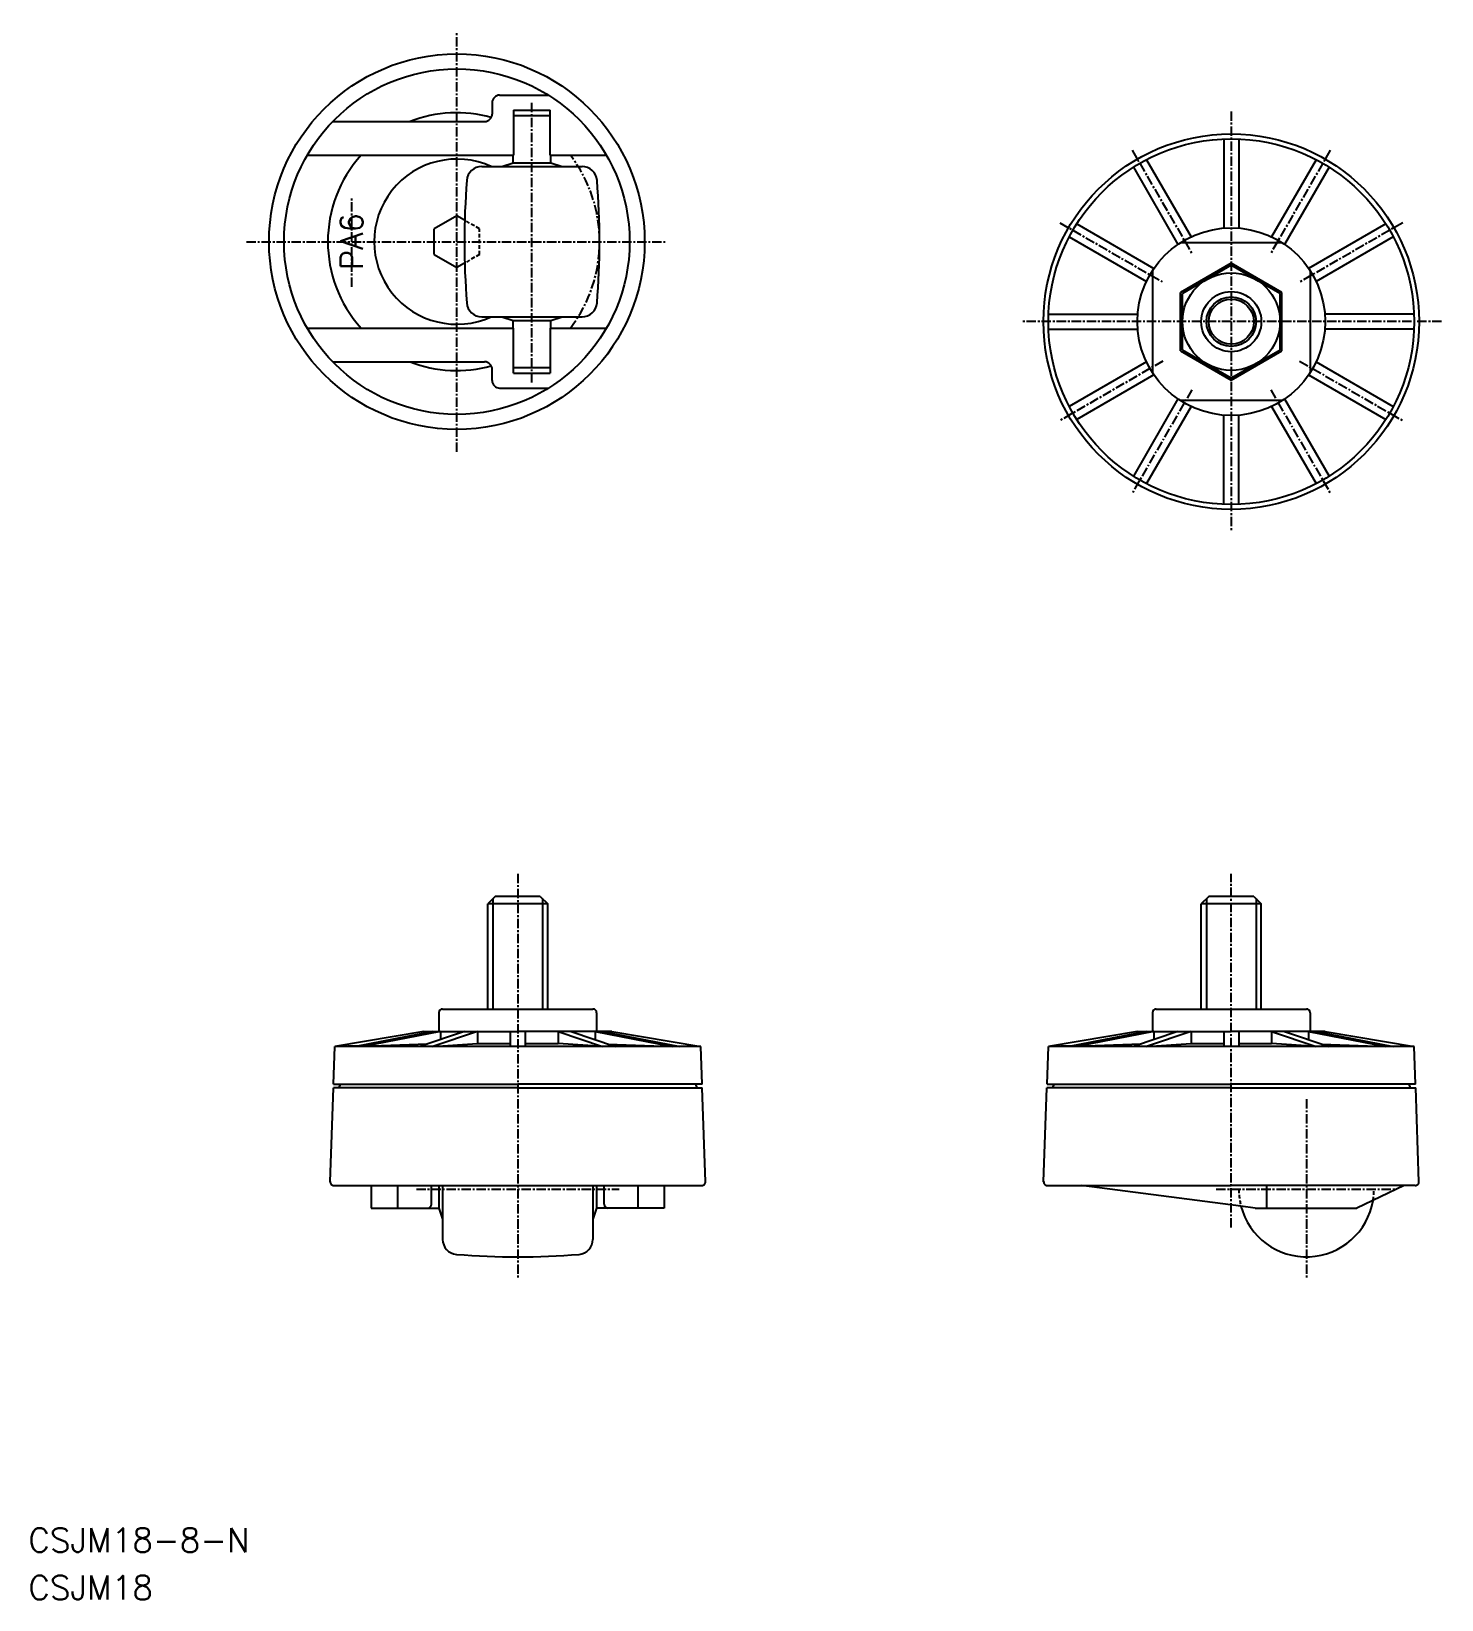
# Model space of a CAD drawing. Extents: x -160 to 28, y -170 to 39.
import ezdxf
from ezdxf.enums import TextEntityAlignment as Align

# ---------------------------------------------------------------- set-up
doc = ezdxf.new("R2010")
doc.units = 0
doc.linetypes.add('CENTER', pattern=[2, 1.25, -0.25, 0.25, -0.25])
doc.linetypes.add('DASHED', pattern=[0.75, 0.5, -0.25])
doc.layers.get('0').update_dxf_attribs({"linetype": 'CONTINUOUS'})
doc.layers.add('CENTER', color=1, linetype='CENTER')
doc.styles.add('K', font='ROMANS', dxfattribs={"bigfont": 'EXTFONT'})
doc.styles.get("Standard").update_dxf_attribs({"font": 'txt.shx', "bigfont": 'bigfont.shx'})

msp = doc.modelspace()

# ---------------------------------------------------------------- linework, layer by layer
at = {"color": 7, "linetype": 'CONTINUOUS'}
for p, q in [((-97.39, 30.16), (-90.9, 30.16)), ((-98.39, 29.16), (-98.39, 27.65)), ((-95.53, 28.15), (-90.66, 28.15)), ((-95.53, 28.15), (-95.53, 22.15)), ((-90.66, 27.4), (-95.53, 27.4)), ((-90.66, 22.15), (-90.66, 28.15)), ((-119.62, 26.65), (-99.39, 26.65)), ((-1, 24.33), (-1, 12.46)), ((1, 24.33), (1, 12.46)), ((-123.01, 22.15), (-95.53, 22.15)), ((-97.09, 20.65), (-95.59, 21.15)), ((-95.59, 21.15), (-95.59, 22.15)), ((-95.59, 21.15), (-90.59, 21.15)), ((-90.66, 22.15), (-83.18, 22.15)), ((-90.59, 21.15), (-90.59, 22.15)), ((-90.59, 21.15), (-89.09, 20.65)), ((-11.3, 21.57), (-5.36, 11.29)), ((11.3, 21.57), (5.36, 11.29)), ((-99.77, 20.65), (-86.42, 20.65)), ((-13.03, 20.57), (-7.1, 10.29)), ((13.03, 20.57), (7.1, 10.29)), ((-103.09, 14.1), (-106.09, 12.37)), ((-102.05, 13.5), (-103.09, 14.1)), ((-20.57, 13.03), (-10.29, 7.1)), ((20.57, 13.03), (10.29, 7.1)), ((-106.09, 8.94), (-106.09, 12.37)), ((-21.57, 11.3), (-11.29, 5.36)), ((6.78, 10.5), (-6.78, 10.5)), ((21.57, 11.3), (11.29, 5.36)), ((-106.09, 8.94), (-103.09, 7.2)), ((-102.05, 7.81), (-103.09, 7.2)), ((-10.5, 6.78), (-10.5, -6.78)), ((0, 7.79), (-6.75, 3.89)), ((0, 7.5), (-6.5, 3.75)), ((6.75, 3.89), (0, 7.79)), ((6.5, 3.75), (0, 7.5)), ((10.5, 6.78), (10.5, -6.78)), ((-6.75, -3.89), (-6.75, 3.89)), ((-6.5, -3.75), (-6.5, 3.75)), ((6.5, -3.75), (6.5, 3.75)), ((6.75, -3.89), (6.75, 3.89)), ((-99.77, 0.65), (-86.42, 0.65)), ((-97.09, 0.65), (-95.59, 0.15)), ((-95.59, 0.15), (-90.59, 0.15)), ((-95.59, -0.85), (-95.59, 0.15)), ((-90.59, 0.15), (-89.09, 0.65)), ((-90.59, -0.85), (-90.59, 0.15)), ((-24.33, 1), (-12.46, 1)), ((24.33, 1), (12.46, 1)), ((-123.01, -0.85), (-95.53, -0.85)), ((-95.53, -6.85), (-95.53, -0.85)), ((-90.66, -0.85), (-83.18, -0.85)), ((-90.66, -0.85), (-90.66, -6.85)), ((-24.33, -1), (-12.46, -1)), ((24.33, -1), (12.46, -1)), ((-6.75, -3.89), (0, -7.79)), ((-6.5, -3.75), (0, -7.5)), ((0, -7.5), (6.5, -3.75)), ((0, -7.79), (6.75, -3.89)), ((-119.62, -5.35), (-99.39, -5.35)), ((-95.53, -6.1), (-90.66, -6.1)), ((-11.29, -5.36), (-21.57, -11.3)), ((11.29, -5.36), (21.57, -11.3)), ((-98.39, -7.85), (-98.39, -6.35)), ((-95.53, -6.85), (-90.66, -6.85)), ((-10.29, -7.1), (-20.57, -13.03)), ((10.29, -7.1), (20.57, -13.03)), ((-97.39, -8.85), (-90.9, -8.85)), ((-7.1, -10.29), (-13.03, -20.57)), ((7.1, -10.29), (13.03, -20.57)), ((-5.36, -11.29), (-11.3, -21.57)), ((6.78, -10.5), (-6.78, -10.5)), ((-1, -24.33), (-1, -12.46)), ((1, -24.33), (1, -12.46)), ((5.36, -11.29), (11.3, -21.57)), ((-97.98, -76.53), (-98.98, -77.53)), ((-91.98, -76.53), (-97.98, -76.53)), ((-91.98, -76.53), (-90.98, -77.53)), ((-3, -76.53), (-4, -77.53)), ((3, -76.53), (-3, -76.53)), ((3, -76.53), (4, -77.53)), ((-98.98, -91.53), (-98.98, -77.53)), ((-90.98, -77.53), (-98.98, -77.53)), ((-90.98, -91.53), (-90.98, -77.53)), ((-4, -91.53), (-4, -77.53)), ((4, -77.53), (-4, -77.53)), ((4, -91.53), (4, -77.53)), ((-104.98, -91.53), (-94.98, -91.53)), ((-94.98, -91.53), (-84.98, -91.53)), ((-10, -91.53), (0, -91.53)), ((0, -91.53), (10, -91.53)), ((-105.48, -92.03), (-105.48, -94.53)), ((-84.48, -92.03), (-84.48, -94.53)), ((-10.5, -92.03), (-10.5, -94.53)), ((10.5, -92.03), (10.5, -94.53)), ((-107.48, -94.53), (-119.33, -96.53)), ((-106.27, -94.53), (-116.55, -96.53)), ((-105.27, -94.53), (-115.55, -96.53)), ((-102.08, -94.53), (-108.01, -96.53)), ((-107.48, -94.53), (-94.98, -94.53)), ((-107.48, -94.53), (-107.48, -94.77)), ((-100.34, -94.53), (-106.28, -96.53)), ((-105.27, -94.53), (-105.27, -95.61)), ((-100.34, -94.53), (-100.34, -96.12)), ((-95.98, -94.53), (-95.98, -96.53)), ((-82.48, -94.53), (-94.98, -94.53)), ((-93.98, -94.53), (-93.98, -96.53)), ((-89.62, -94.53), (-83.68, -96.53)), ((-89.62, -94.53), (-89.62, -96.12)), ((-87.88, -94.53), (-81.95, -96.53)), ((-84.69, -94.53), (-74.41, -96.53)), ((-84.69, -94.53), (-84.69, -95.61)), ((-83.69, -94.53), (-73.41, -96.53)), ((-82.48, -94.53), (-70.63, -96.53)), ((-82.48, -94.53), (-82.48, -94.77)), ((-12.5, -94.53), (-24.35, -96.53)), ((-11.29, -94.53), (-21.57, -96.53)), ((-10.29, -94.53), (-20.57, -96.53)), ((-7.1, -94.53), (-13.03, -96.53)), ((-12.5, -94.53), (0, -94.53)), ((-12.5, -94.53), (-12.5, -94.77)), ((-5.36, -94.53), (-11.3, -96.53)), ((-10.29, -94.53), (-10.29, -95.61)), ((-5.36, -94.53), (-5.36, -96.12)), ((-1, -94.53), (-1, -96.53)), ((12.5, -94.53), (0, -94.53)), ((1, -94.53), (1, -96.53)), ((5.36, -94.53), (5.36, -96.12)), ((5.36, -94.53), (11.3, -96.53)), ((7.1, -94.53), (13.03, -96.53)), ((10.29, -94.53), (20.57, -96.53)), ((10.29, -94.53), (10.29, -95.61)), ((11.29, -94.53), (21.57, -96.53)), ((12.5, -94.53), (24.35, -96.53)), ((12.5, -94.53), (12.5, -94.77)), ((-119.51, -101.53), (-119.33, -96.53)), ((-115.94, -96.42), (-119.33, -96.53)), ((-70.63, -96.53), (-119.33, -96.53)), ((-106.99, -96.19), (-115.55, -96.53)), ((-106.28, -96.53), (-100.34, -96.12)), ((-100.34, -96.12), (-95.98, -96.12)), ((-93.98, -96.12), (-89.62, -96.12)), ((-83.68, -96.53), (-89.62, -96.12)), ((-82.97, -96.19), (-74.41, -96.53)), ((-74.01, -96.42), (-70.63, -96.53)), ((-70.45, -101.53), (-70.63, -96.53)), ((-24.53, -101.53), (-24.35, -96.53)), ((-20.96, -96.42), (-24.35, -96.53)), ((24.35, -96.53), (-24.35, -96.53)), ((24.35, -96.53), (-24.35, -96.53)), ((-12.01, -96.19), (-20.57, -96.53)), ((-11.3, -96.53), (-5.36, -96.12)), ((-5.36, -96.12), (-1, -96.12)), ((1, -96.12), (5.36, -96.12)), ((11.3, -96.53), (5.36, -96.12)), ((12.01, -96.19), (20.57, -96.53)), ((20.96, -96.42), (24.35, -96.53)), ((24.53, -101.53), (24.35, -96.53)), ((-119.96, -114.52), (-119.53, -102.03)), ((-94.98, -102.03), (-119.53, -102.03)), ((-119.51, -101.53), (-94.98, -101.53)), ((-118.62, -101.53), (-118.8, -102.03)), ((-70.45, -101.53), (-94.98, -101.53)), ((-94.98, -102.03), (-70.43, -102.03)), ((-71.34, -101.53), (-71.16, -102.03)), ((-70, -114.52), (-70.43, -102.03)), ((-24.98, -114.52), (-24.55, -102.03)), ((0, -102.03), (-24.55, -102.03)), ((-24.53, -101.53), (0, -101.53)), ((-23.64, -101.53), (-23.82, -102.03)), ((24.53, -101.53), (0, -101.53)), ((0, -102.03), (24.55, -102.03)), ((23.64, -101.53), (23.82, -102.03)), ((24.98, -114.52), (24.55, -102.03)), ((-119.46, -115.03), (-70.5, -115.03)), ((-114.48, -115.03), (-114.48, -118.03)), ((-110.98, -115.03), (-110.98, -118.03)), ((-106.48, -117.53), (-106.48, -115.03)), ((-105.48, -115.03), (-105.48, -118.03)), ((-104.98, -115.03), (-104.98, -122.21)), ((-84.98, -115.03), (-84.98, -122.21)), ((-84.48, -115.03), (-84.48, -118.03)), ((-83.48, -117.53), (-83.48, -115.03)), ((-78.98, -115.03), (-78.98, -118.03)), ((-75.48, -115.03), (-75.48, -118.03)), ((-24.48, -115.03), (0, -115.03)), ((1.29, -117.79), (-19.92, -115.03)), ((24.48, -115.03), (0, -115.03)), ((4.7, -115.03), (4.7, -118.03)), ((23, -115.03), (16.7, -118.03)), ((-114.48, -118.03), (-106.98, -118.03)), ((-106.98, -118.03), (-105.48, -118.03)), ((-105.48, -118.03), (-104.98, -119.53)), ((-84.48, -118.03), (-84.98, -119.53)), ((-75.48, -118.03), (-84.48, -118.03)), ((3.2, -118.03), (1.29, -117.79)), ((3.2, -118.03), (10, -118.03)), ((10, -118.03), (16.7, -118.03))]:
    msp.add_line(p, q, dxfattribs=at)
at = {"color": 3, "linetype": 'DASHED'}
for p, q in [((-100.09, 12.37), (-102.05, 13.5)), ((-100.09, 8.94), (-100.09, 12.37)), ((-100.09, 8.94), (-102.05, 7.81))]:
    msp.add_line(p, q, dxfattribs=at)
at = {"color": 3, "linetype": 'CONTINUOUS'}
for p, q in [((-98.28, -76.83), (-98.28, -91.53)), ((-91.68, -76.83), (-91.68, -91.53)), ((-3.3, -76.83), (-3.3, -91.53)), ((3.3, -76.83), (3.3, -91.53))]:
    msp.add_line(p, q, dxfattribs=at)
at = {"color": 7, "linetype": 'CONTINUOUS'}
for centre, radius in [((-103.09, 10.65), 25), ((-103.09, 10.65), 23), ((0, 0), 25), ((0, 0), 24.35), ((0, 0), 12.5), ((0, 0), 6.5), ((0, 0), 4), ((0, 0), 3)]:
    msp.add_circle(centre, radius, dxfattribs=at)
at = {"color": 3, "linetype": 'CONTINUOUS'}
msp.add_circle((0, 0), 3.3, dxfattribs=at)
at = {"color": 7, "linetype": 'CONTINUOUS'}
for centre, radius, start, end in [((-97.39, 29.16), 1, 90, 180), ((-103.09, 10.65), 17.17, 74.492, 111.2872), ((-99.39, 27.65), 1, 270, 0), ((-103.09, 10.65), 17.17, 137.9552, 222.0448), ((-103.09, 10.65), 11, 65.38, 294.62), ((-2.09, 10.65), 100, 175.3176, 184.6824), ((-99.77, 18.65), 2, 90, 175.3176), ((-86.42, 18.65), 2, 4.6824, 90), ((-184.09, 10.65), 100, 355.3176, 4.6824), ((-99.77, 2.65), 2, 184.6824, 270), ((-86.42, 2.65), 2, 270, 355.3176), ((-103.09, 10.65), 17.17, 248.7128, 285.508), ((-99.39, -6.35), 1, 0, 90), ((-97.39, -7.85), 1, 180, 270), ((-104.98, -92.03), 0.5, 90, 180), ((-84.98, -92.03), 0.5, 0, 90), ((-10, -92.03), 0.5, 90, 180), ((10, -92.03), 0.5, 0, 90), ((-119.46, -114.53), 0.5, 178, 270), ((-70.5, -114.53), 0.5, 270, 2), ((-24.48, -114.53), 0.5, 178, 270), ((24.48, -114.53), 0.5, 270, 2), ((-106.98, -117.53), 0.5, 270, 0), ((-82.98, -117.53), 0.5, 180, 270), ((10, -115.53), 9, 194.4884, 350.4785), ((-102.98, -122.21), 2, 180, 265.3176), ((-86.98, -122.21), 2, 274.6824, 360), ((-94.98, -24.53), 100, 265.3176, 274.6824)]:
    msp.add_arc(centre, radius, start, end, dxfattribs=at)
at = {"color": 3, "linetype": 'DASHED'}
for start, end in [(180, 194.4884), (350.4785, 0)]:
    msp.add_arc((10, -115.53), 9, start, end, dxfattribs=at)
at = {"layer": 'CENTER', "color": 1, "linetype": 'CENTER'}
for p, q in [((-103.09, -17.35), (-103.09, 38.65)), ((-93.09, -8.1), (-93.09, 29.4)), ((0, 28), (0, -28)), ((-13.18, 22.82), (-5.25, 9.09)), ((13.18, 22.82), (5.25, 9.09)), ((-117.09, 4.65), (-117.09, 16.65)), ((-22.82, 13.18), (-9.09, 5.25)), ((22.82, 13.18), (9.09, 5.25)), ((-131.09, 10.65), (-75.09, 10.65)), ((28, 0), (-28, 0)), ((-9.09, -5.25), (-22.82, -13.18)), ((9.09, -5.25), (22.82, -13.18)), ((-5.25, -9.09), (-13.18, -22.82)), ((5.25, -9.09), (13.18, -22.82)), ((-94.98, -73.53), (-94.98, -127.53)), ((0, -120.62), (0, -73.53)), ((10, -103.53), (10, -127.53)), ((-108.48, -115.53), (-81.48, -115.53)), ((-2, -115.53), (22, -115.53))]:
    msp.add_line(p, q, dxfattribs=at)
msp.add_arc((-103.09, 10.65), 19, 322.7522, 37.2478, dxfattribs=at)

# ---------------------------------------------------------------- texts
at = {"color": 7, "linetype": 'CONTINUOUS', "style": 'K'}
msp.add_text('PA6', height=3, rotation=90, dxfattribs=at).set_placement((-117.09, 10.65), align=Align.MIDDLE)
at = {"color": 7, "linetype": 'CONTINUOUS'}
for s, p in [('CSJM18-8-N', (-160.14, -163.85)), ('CSJM18', (-160.14, -170.18))]:
    msp.add_text(s, height=3.2, dxfattribs=at).set_placement(p)

doc.saveas('drawing.dxf')
